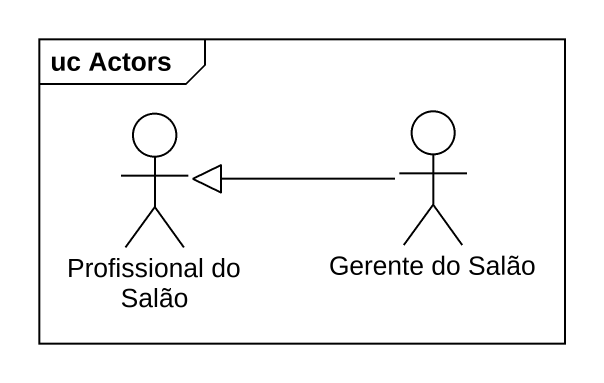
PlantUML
@startuml
mainframe uc Actors
actor "Profissional do Salão" as Profissional_do_Salão
actor "Gerente do Salão" as Gerente_do_Salão
Gerente_do_Salão -left-|> Profissional_do_Salão
@enduml
